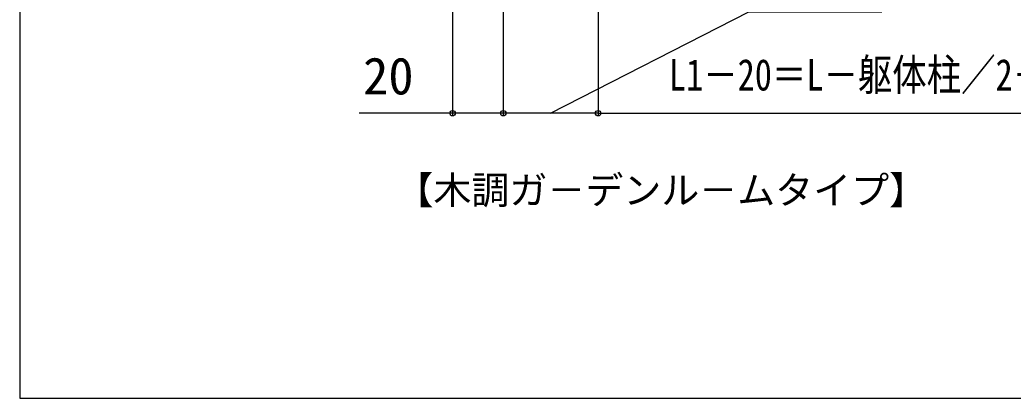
# Model space of a CAD drawing. Units: millimetres, scale not verified. Extents: x -875 to 875, y -1304 to 1297.
# Drawn here: x -875 to -482.5, y -1304.2 to -1154.7 of the extents above; entities that cross this region are included whole.
import ezdxf
from ezdxf.enums import TextEntityAlignment as Align

# ---------------------------------------------------------------- set-up
doc = ezdxf.new("R2010")
doc.units = ezdxf.units.MM
doc.header["$LTSCALE"] = 8
for name, color, linetype in [('0-2_USER1', 3, 'Continuous'), ('0-8_YKK_D', 6, 'Continuous'), ('0-9_YKK_ZWAK', 7, 'Continuous')]:
    doc.layers.add(name, color=color, linetype=linetype)
doc.styles.add('ＭＳ ゴシック', font='')
doc.styles.get('ＭＳ ゴシック').set_extended_font_data('MS Gothic')

msp = doc.modelspace()

# ---------------------------------------------------------------- linework, layer by layer
at = {"layer": '0-8_YKK_D'}
for p, q in [((-646.5, -1034.563), (-646.5, -1192.563)), ((-646.5, -1034.563), (-646.5, -1192.563)), ((-704, -1092.563), (-704, -1192.563)), ((-684, -1096.563), (-684, -1192.563)), ((-684, -1096.563), (-684, -1192.563)), ((-646.5, -1191.563), (-684, -1191.563)), ((-646.5, -1191.563), (-218.5, -1191.563))]:
    msp.add_line(p, q, dxfattribs=at)
for points in [[(-665.25, -1191.563), (-586.93, -1151.563), (-534.339, -1151.563)], [(-684, -1191.563), (-704, -1191.563), (-740.891, -1191.563)]]:
    msp.add_lwpolyline(points, dxfattribs=at)
for centre in [(-704, -1191.563), (-684, -1191.563), (-684, -1191.563), (-646.5, -1191.563), (-646.5, -1191.563)]:
    msp.add_circle(centre, 1.075, dxfattribs=at)
at = {"layer": '0-9_YKK_ZWAK'}
msp.add_line((-875, 1245.8), (-875, -1304.2), dxfattribs=at)
msp.add_lwpolyline([(-875, -1304.2), (875, -1304.2), (875, 1245.8)], dxfattribs=at)

# ---------------------------------------------------------------- texts
at = {"layer": '0-2_USER1', "style": 'ＭＳ ゴシック'}
msp.add_text('【木調ガ－デンル－ムタイプ】', height=11, dxfattribs=at).set_placement((-726.557, -1230.78), align=Align.BOTTOM_LEFT)
at = {"layer": '0-8_YKK_D', "style": 'ＭＳ ゴシック', "width": 0.8}
msp.add_text('L1－20＝L－躯体柱／2－外壁厚－20－37.5', height=12.46, dxfattribs=at).set_placement((-618.534, -1186.341), align=Align.BOTTOM_LEFT)
at = {"layer": '0-8_YKK_D', "style": 'ＭＳ ゴシック'}
msp.add_text('20', height=14.66, dxfattribs=at).set_placement((-739.368, -1188.563), align=Align.BOTTOM_LEFT)

doc.saveas('drawing.dxf')
